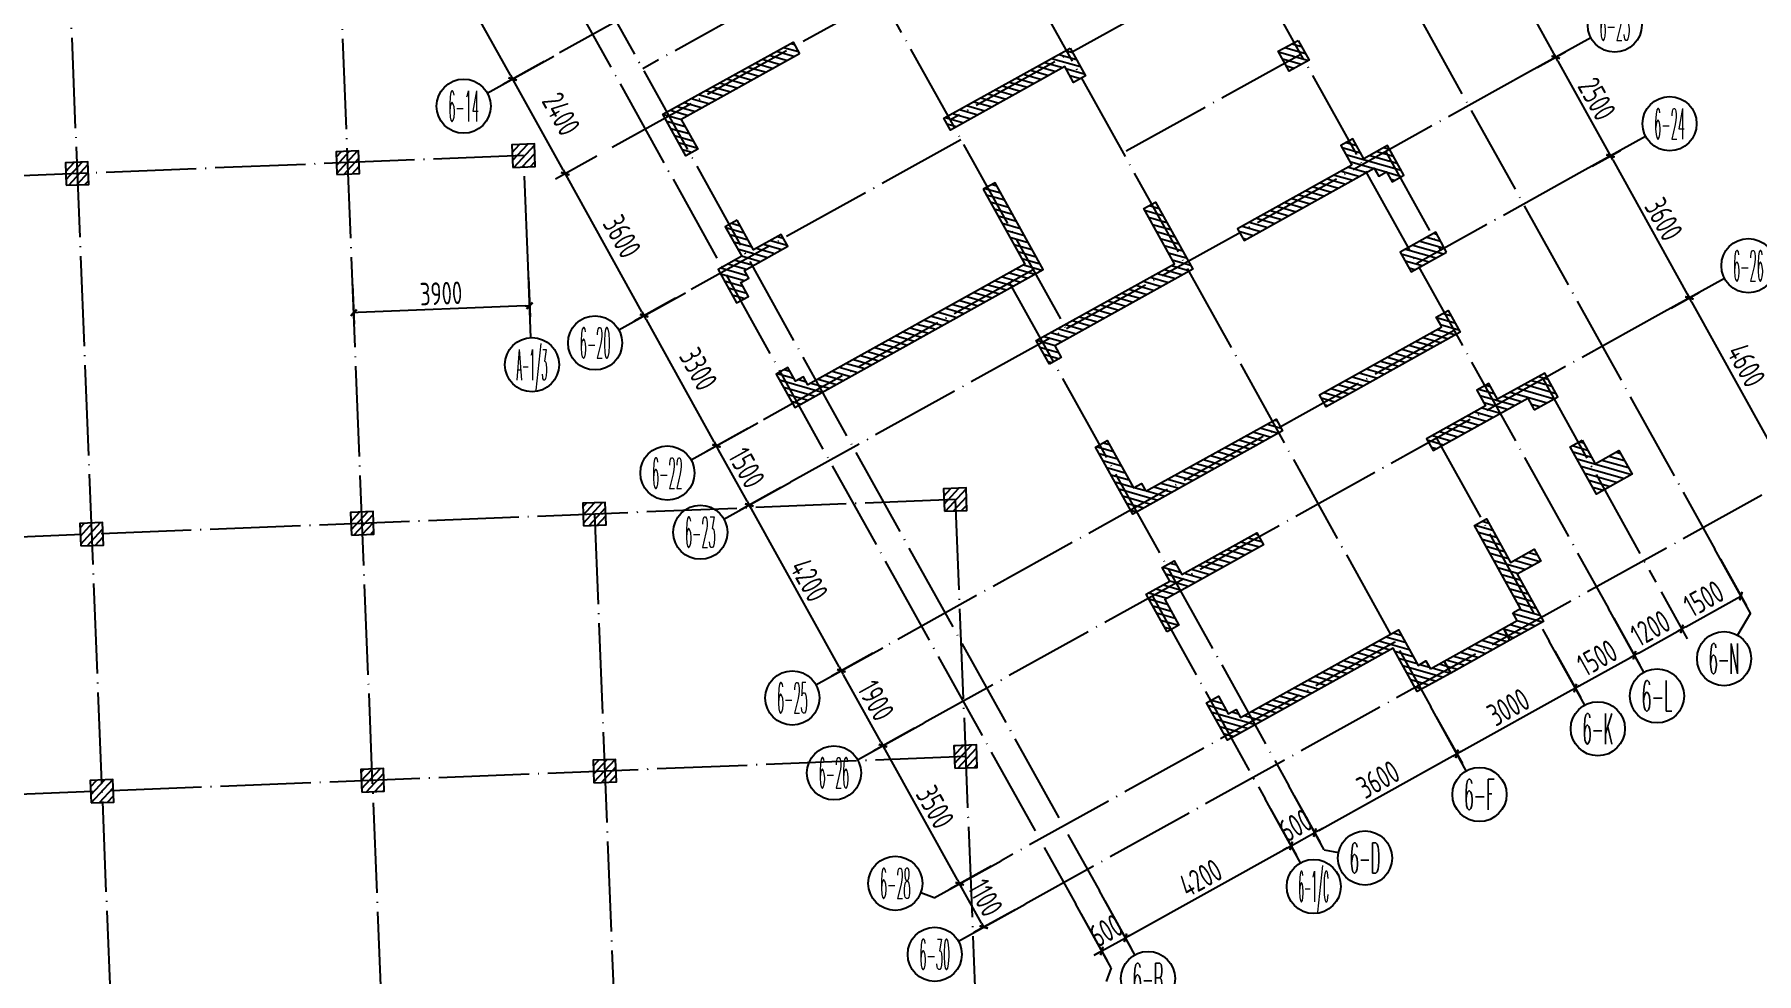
# Model space of a CAD drawing. Header units: millimetres. Extents: x 156735 to 386235, y 467499 to 703525.
# Drawn here: x 187977 to 226132, y 531585 to 552397 of the extents above; entities that cross this region are included whole.
import ezdxf
from ezdxf.enums import TextEntityAlignment as Align

# ---------------------------------------------------------------- set-up
doc = ezdxf.new("R2010")
doc.units = ezdxf.units.MM
doc.header["$LTSCALE"] = 100
doc.header["$PDMODE"] = 35
doc.header["$PDSIZE"] = 200
doc.linetypes.add('DOTE', pattern=[2.42, 2, -0.2, 0.02, -0.2])
for name, color, linetype in [('B-TEXT', 7, 'Continuous'), ('COLU', 7, 'Continuous'), ('colu-主楼', 7, 'Continuous'), ('h斜线-主楼', 7, 'Continuous'), ('h斜线-柱', 7, 'Continuous'), ('Q-AXIS', 3, 'Continuous'), ('Q-dote', 253, 'DOTE'), ('wall-主楼', 2, 'Continuous')]:
    doc.layers.add(name, color=color, linetype=linetype)
doc.styles.add('_TCH_AXIS', font='COMPLEX', dxfattribs={"bigfont": 'GBCBIG'})
doc.styles.add('COMPLEX', font='tssdeng.shx', dxfattribs={"width": 0.7, "bigfont": 'tssdchn.shx'})
doc.styles.add('TSSD_Dimension', font='Tssdeng.shx', dxfattribs={"width": 0.7, "bigfont": 'hztxt.shx'})
doc.dimstyles.new('TSSD_100_100$0', dxfattribs={"dimtxt": 300, "dimasz": 100, "dimexe": 250, "dimexo": 250, "dimgap": 100, "dimtad": 1, "dimdec": 0, "dimzin": 0, "dimdsep": 46, "dimtxsty": 'TSSD_Dimension', "dimblk": '_tsdbk', "dimblk1": '_tsdbk', "dimblk2": '_tsdbk', "dimsah": 1, "dimcen": 0, "dimclrt": 7, "dimadec": 0, "dimazin": 0, "dimtfac": 1, "dimtdec": 0, "dimtix": 1, "dimtmove": 2, "dimatfit": 3, "dimldrblk": '_tsdbk', "dimfxl": 1, "dimtolj": 1, "dimtzin": 0, "dimarcsym": 0})
pattern_1 = [(344.045374, (-467527.32, -323147.44), (34.909255, 122.107919), [])]
pattern_2 = [(47.298773, (-467527.32, -323147.44), (-93.332309, 86.128277), [])]

# ---------------------------------------------------------------- blocks, each defined once
blk = doc.blocks.new('_AXISO')
blk.add_circle((0, 0), 0.5)
at = {"layer": 'B-TEXT', "style": 'COMPLEX', "width": 1.450893}
blk.add_attdef('A', text='', height=0.56, dxfattribs=at).set_placement((0.249375, -0.28), (0.749375, -0.28), align=Align.FIT)
blk = doc.blocks.new('_tsdbk')
blk.add_line((-1, 0), (0, 0))
at = {"const_width": 0.5}
blk.add_lwpolyline([(-0.7, -0.7), (0.7, 0.7)], dxfattribs=at)
blk = doc.blocks.new('*D122')
at = {"layer": 'Defpoints', "color": 0}
for p in [(225211, 540989), (223899, 540261), (225787, 539951)]:
    blk.add_point(p, dxfattribs=at)
at = {"layer": 'Q-AXIS', "color": 0, "lineweight": -2}
for p, q in [((225332, 540770), (225908, 539732)), ((224021, 540042), (224597, 539004)), ((224563, 539271), (225700, 539902))]:
    blk.add_line(p, q, dxfattribs=at)
at = {"layer": 'Q-AXIS', "color": 0, "lineweight": -2, "xscale": 100, "yscale": 100, "zscale": 100}
for p, rotation in [((225787, 539951), 29.04537403287338), ((224476, 539223), 209.0453740328734)]:
    blk.add_blockref('_tsdbk', p, dxfattribs=dict(at, rotation=rotation))
at = {"layer": 'Q-AXIS', "color": 7, "insert": (224961, 539893), "char_height": 500, "attachment_point": 5, "rotation": 29.0454, "style": 'TSSD_Dimension'}
blk.add_mtext('\\A1;1500', dxfattribs=at)
blk = doc.blocks.new('*D123')
at = {"layer": 'Defpoints', "color": 0}
for p in [(218916, 537493), (219492, 536455), (215769, 535745)]:
    blk.add_point(p, dxfattribs=at)
at = {"layer": 'Q-AXIS', "color": 0, "lineweight": -2}
for p, q in [((219037, 537275), (219614, 536237)), ((216433, 534756), (219405, 536407)), ((215890, 535527), (216467, 534489))]:
    blk.add_line(p, q, dxfattribs=at)
at = {"layer": 'Q-AXIS', "color": 0, "lineweight": -2, "xscale": 100, "yscale": 100, "zscale": 100}
for p, rotation in [((219492, 536455), 29.04537403287338), ((216345, 534708), 209.0453740328734)]:
    blk.add_blockref('_tsdbk', p, dxfattribs=dict(at, rotation=rotation))
at = {"layer": 'Q-AXIS', "color": 7, "insert": (217749, 535887), "char_height": 500, "attachment_point": 5, "rotation": 29.0454, "style": 'TSSD_Dimension'}
blk.add_mtext('\\A1;3600', dxfattribs=at)
blk = doc.blocks.new('*D124')
at = {"layer": 'Defpoints', "color": 0}
for p in [(215244, 535454), (215821, 534416), (211572, 533415)]:
    blk.add_point(p, dxfattribs=at)
at = {"layer": 'Q-AXIS', "color": 0, "lineweight": -2}
for p, q in [((215366, 535236), (215942, 534198)), ((212236, 532426), (215733, 534368)), ((211694, 533197), (212270, 532159))]:
    blk.add_line(p, q, dxfattribs=at)
at = {"layer": 'Q-AXIS', "color": 0, "lineweight": -2, "xscale": 100, "yscale": 100, "zscale": 100}
for p, rotation in [((215821, 534416), 29.04537403287338), ((212149, 532377), 209.0453740328734)]:
    blk.add_blockref('_tsdbk', p, dxfattribs=dict(at, rotation=rotation))
at = {"layer": 'Q-AXIS', "color": 7, "insert": (213815, 533703), "char_height": 500, "attachment_point": 5, "rotation": 29.0454, "style": 'TSSD_Dimension'}
blk.add_mtext('\\A1;4200', dxfattribs=at)
blk = doc.blocks.new('*D125')
at = {"layer": 'Defpoints', "color": 0}
for p in [(211048, 533124), (211572, 533415), (212149, 532377)]:
    blk.add_point(p, dxfattribs=at)
at = {"layer": 'Q-AXIS', "color": 0, "lineweight": -2}
for p, q in [((211694, 533197), (212270, 532159)), ((211169, 532905), (211746, 531867)), ((211624, 532086), (212149, 532377)), ((212236, 532426), (212324, 532474)), ((211537, 532037), (211449, 531989))]:
    blk.add_line(p, q, dxfattribs=at)
at = {"layer": 'Q-AXIS', "color": 0, "lineweight": -2, "xscale": 100, "yscale": 100, "zscale": 100}
for p, rotation in [((212149, 532377), 209.0453740328734), ((211624, 532086), 29.04537403287335)]:
    blk.add_blockref('_tsdbk', p, dxfattribs=dict(at, rotation=rotation))
at = {"layer": 'Q-AXIS', "color": 7, "insert": (211717, 532537), "char_height": 500, "attachment_point": 5, "rotation": 29.0454, "style": 'TSSD_Dimension'}
blk.add_mtext('\\A1;600', dxfattribs=at)
blk = doc.blocks.new('*D126')
at = {"layer": 'Defpoints', "color": 0}
for p in [(215769, 535745), (215244, 535454), (216345, 534708)]:
    blk.add_point(p, dxfattribs=at)
at = {"layer": 'Q-AXIS', "color": 0, "lineweight": -2}
for p, q in [((215890, 535527), (216467, 534489)), ((215366, 535236), (215942, 534198)), ((215821, 534416), (216345, 534708)), ((216433, 534756), (216520, 534805)), ((215733, 534368), (215646, 534319))]:
    blk.add_line(p, q, dxfattribs=at)
at = {"layer": 'Q-AXIS', "color": 0, "lineweight": -2, "xscale": 100, "yscale": 100, "zscale": 100}
for p, rotation in [((216345, 534708), 209.0453740328734), ((215821, 534416), 29.04537403287335)]:
    blk.add_blockref('_tsdbk', p, dxfattribs=dict(at, rotation=rotation))
at = {"layer": 'Q-AXIS', "color": 7, "insert": (215913, 534868), "char_height": 500, "attachment_point": 5, "rotation": 29.0454, "style": 'TSSD_Dimension'}
blk.add_mtext('\\A1;600', dxfattribs=at)
blk = doc.blocks.new('*D127')
at = {"layer": 'Defpoints', "color": 0}
for p in [(221539, 538950), (222115, 537912), (218916, 537493)]:
    blk.add_point(p, dxfattribs=at)
at = {"layer": 'Q-AXIS', "color": 0, "lineweight": -2}
for p, q in [((221660, 538731), (222237, 537693)), ((219580, 536504), (222028, 537863)), ((219037, 537275), (219614, 536237))]:
    blk.add_line(p, q, dxfattribs=at)
at = {"layer": 'Q-AXIS', "color": 0, "lineweight": -2, "xscale": 100, "yscale": 100, "zscale": 100}
for p, rotation in [((222115, 537912), 29.04537403287338), ((219492, 536455), 209.0453740328734)]:
    blk.add_blockref('_tsdbk', p, dxfattribs=dict(at, rotation=rotation))
at = {"layer": 'Q-AXIS', "color": 7, "insert": (220634, 537490), "char_height": 500, "attachment_point": 5, "rotation": 29.0454, "style": 'TSSD_Dimension'}
blk.add_mtext('\\A1;3000', dxfattribs=at)
blk = doc.blocks.new('*D128')
at = {"layer": 'Defpoints', "color": 0}
for p in [(222850, 539678), (221539, 538950), (223427, 538640)]:
    blk.add_point(p, dxfattribs=at)
at = {"layer": 'Q-AXIS', "color": 0, "lineweight": -2}
for p, q in [((222971, 539459), (223548, 538422)), ((221660, 538731), (222237, 537693)), ((222203, 537960), (223339, 538592))]:
    blk.add_line(p, q, dxfattribs=at)
at = {"layer": 'Q-AXIS', "color": 0, "lineweight": -2, "xscale": 100, "yscale": 100, "zscale": 100}
for p, rotation in [((223427, 538640), 29.04537403287338), ((222115, 537912), 209.0453740328734)]:
    blk.add_blockref('_tsdbk', p, dxfattribs=dict(at, rotation=rotation))
at = {"layer": 'Q-AXIS', "color": 7, "insert": (222601, 538582), "char_height": 500, "attachment_point": 5, "rotation": 29.0454, "style": 'TSSD_Dimension'}
blk.add_mtext('\\A1;1500', dxfattribs=at)
blk = doc.blocks.new('*D130')
at = {"layer": 'Defpoints', "color": 0}
for p in [(209392, 534084), (208476, 533576), (209926, 533123)]:
    blk.add_point(p, dxfattribs=at)
at = {"layer": 'Q-AXIS', "color": 0, "lineweight": -2}
for p, q in [((209174, 533963), (208258, 533454)), ((208962, 532702), (208525, 533488)), ((209708, 533001), (208792, 532493))]:
    blk.add_line(p, q, dxfattribs=at)
at = {"layer": 'Q-AXIS', "color": 0, "lineweight": -2, "xscale": 100, "yscale": 100, "zscale": 100}
for p, rotation in [((208476, 533576), 119.0453740306059), ((209010, 532614), 299.045374030606)]:
    blk.add_blockref('_tsdbk', p, dxfattribs=dict(at, rotation=rotation))
at = {"layer": 'Q-AXIS', "color": 7, "insert": (209049, 533265), "char_height": 500, "attachment_point": 5, "rotation": 299.0454, "style": 'TSSD_Dimension'}
blk.add_mtext('\\A1;1100', dxfattribs=at)
blk = doc.blocks.new('*D147')
at = {"layer": 'Defpoints', "color": 0}
for p in [(202401, 546673), (201485, 546165), (204003, 543788)]:
    blk.add_point(p, dxfattribs=at)
at = {"layer": 'Q-AXIS', "color": 0, "lineweight": -2}
for p, q in [((202182, 546552), (201266, 546043)), ((203039, 543367), (201534, 546077)), ((203784, 543667), (202869, 543158))]:
    blk.add_line(p, q, dxfattribs=at)
at = {"layer": 'Q-AXIS', "color": 0, "lineweight": -2, "xscale": 100, "yscale": 100, "zscale": 100}
for p, rotation in [((201485, 546165), 119.0453740306059), ((203087, 543280), 299.045374030606)]:
    blk.add_blockref('_tsdbk', p, dxfattribs=dict(at, rotation=rotation))
at = {"layer": 'Q-AXIS', "color": 7, "insert": (202689, 544982), "char_height": 500, "attachment_point": 5, "rotation": 299.0454, "style": 'TSSD_Dimension'}
blk.add_mtext('\\A1;3300', dxfattribs=at)
blk = doc.blocks.new('*D154')
at = {"layer": 'Defpoints', "color": 0}
for p in [(207693, 537144), (206777, 536636), (209392, 534084)]:
    blk.add_point(p, dxfattribs=at)
at = {"layer": 'Q-AXIS', "color": 0, "lineweight": -2}
for p, q in [((207474, 537023), (206558, 536514)), ((208428, 533663), (206826, 536548)), ((209174, 533963), (208258, 533454))]:
    blk.add_line(p, q, dxfattribs=at)
at = {"layer": 'Q-AXIS', "color": 0, "lineweight": -2, "xscale": 100, "yscale": 100, "zscale": 100}
for p, rotation in [((206777, 536636), 119.0453740306059), ((208476, 533576), 299.045374030606)]:
    blk.add_blockref('_tsdbk', p, dxfattribs=dict(at, rotation=rotation))
at = {"layer": 'Q-AXIS', "color": 7, "insert": (207933, 535276), "char_height": 500, "attachment_point": 5, "rotation": 299.0454, "style": 'TSSD_Dimension'}
blk.add_mtext('\\A1;3500', dxfattribs=at)
blk = doc.blocks.new('*D155')
at = {"layer": 'Defpoints', "color": 0}
for p in [(206770, 538805), (205855, 538297), (207693, 537144)]:
    blk.add_point(p, dxfattribs=at)
at = {"layer": 'Q-AXIS', "color": 0, "lineweight": -2}
for p, q in [((206552, 538684), (205636, 538175)), ((206728, 536723), (205903, 538209)), ((207474, 537023), (206558, 536514))]:
    blk.add_line(p, q, dxfattribs=at)
at = {"layer": 'Q-AXIS', "color": 0, "lineweight": -2, "xscale": 100, "yscale": 100, "zscale": 100}
for p, rotation in [((205855, 538297), 119.0453740306059), ((206777, 536636), 299.045374030606)]:
    blk.add_blockref('_tsdbk', p, dxfattribs=dict(at, rotation=rotation))
at = {"layer": 'Q-AXIS', "color": 7, "insert": (206622, 537636), "char_height": 500, "attachment_point": 5, "rotation": 299.0454, "style": 'TSSD_Dimension'}
blk.add_mtext('\\A1;1900', dxfattribs=at)
blk = doc.blocks.new('*D14')
at = {"layer": 'Defpoints', "color": 0}
for p in [(204731, 542477), (203815, 541969), (206770, 538805)]:
    blk.add_point(p, dxfattribs=at)
at = {"layer": 'Q-AXIS', "color": 0, "lineweight": -2}
for p, q in [((204513, 542356), (203597, 541847)), ((205806, 538384), (203864, 541881)), ((206552, 538684), (205636, 538175))]:
    blk.add_line(p, q, dxfattribs=at)
at = {"layer": 'Q-AXIS', "color": 0, "lineweight": -2, "xscale": 100, "yscale": 100, "zscale": 100}
for p, rotation in [((203815, 541969), 119.0453740306059), ((205855, 538297), 299.045374030606)]:
    blk.add_blockref('_tsdbk', p, dxfattribs=dict(at, rotation=rotation))
at = {"layer": 'Q-AXIS', "color": 7, "insert": (205141, 540303), "char_height": 500, "attachment_point": 5, "rotation": 299.0454, "style": 'TSSD_Dimension'}
blk.add_mtext('\\A1;4200', dxfattribs=at)
blk = doc.blocks.new('*D15')
at = {"layer": 'Defpoints', "color": 0}
for p in [(204003, 543788), (203087, 543280), (204731, 542477)]:
    blk.add_point(p, dxfattribs=at)
at = {"layer": 'Q-AXIS', "color": 0, "lineweight": -2}
for p, q in [((203784, 543667), (202869, 543158)), ((203767, 542056), (203136, 543192)), ((204513, 542356), (203597, 541847))]:
    blk.add_line(p, q, dxfattribs=at)
at = {"layer": 'Q-AXIS', "color": 0, "lineweight": -2, "xscale": 100, "yscale": 100, "zscale": 100}
for p, rotation in [((203087, 543280), 119.0453740306059), ((203815, 541969), 299.045374030606)]:
    blk.add_blockref('_tsdbk', p, dxfattribs=dict(at, rotation=rotation))
at = {"layer": 'Q-AXIS', "color": 7, "insert": (203757, 542794), "char_height": 500, "attachment_point": 5, "rotation": 299.0454, "style": 'TSSD_Dimension'}
blk.add_mtext('\\A1;1500', dxfattribs=at)
blk = doc.blocks.new('*D25')
at = {"layer": 'Defpoints', "color": 0}
for p in [(200653, 549821), (199737, 549312), (202401, 546673)]:
    blk.add_point(p, dxfattribs=at)
at = {"layer": 'Q-AXIS', "color": 0, "lineweight": -2}
for p, q in [((200435, 549699), (199519, 549191)), ((201436, 546252), (199786, 549225)), ((202182, 546552), (201266, 546043))]:
    blk.add_line(p, q, dxfattribs=at)
at = {"layer": 'Q-AXIS', "color": 0, "lineweight": -2, "xscale": 100, "yscale": 100, "zscale": 100}
for p, rotation in [((199737, 549312), 119.0453740306059), ((201485, 546165), 299.045374030606)]:
    blk.add_blockref('_tsdbk', p, dxfattribs=dict(at, rotation=rotation))
at = {"layer": 'Q-AXIS', "color": 7, "insert": (200996, 547920), "char_height": 500, "attachment_point": 5, "rotation": 299.0454, "style": 'TSSD_Dimension'}
blk.add_mtext('\\A1;3600', dxfattribs=at)
blk = doc.blocks.new('*D26')
at = {"layer": 'Defpoints', "color": 0}
for p in [(197740, 555066), (196824, 554558), (199488, 551919)]:
    blk.add_point(p, dxfattribs=at)
at = {"layer": 'Q-AXIS', "color": 0, "lineweight": -2}
for p, q in [((197521, 554945), (196606, 554436)), ((198523, 551498), (196873, 554470)), ((199269, 551797), (198353, 551289))]:
    blk.add_line(p, q, dxfattribs=at)
at = {"layer": 'Q-AXIS', "color": 0, "lineweight": -2, "xscale": 100, "yscale": 100, "zscale": 100}
for p, rotation in [((196824, 554558), 119.0453740306059), ((198572, 551410), 299.045374030606)]:
    blk.add_blockref('_tsdbk', p, dxfattribs=dict(at, rotation=rotation))
at = {"layer": 'Q-AXIS', "color": 7, "insert": (198047, 553236), "char_height": 500, "attachment_point": 5, "rotation": 299.0454, "style": 'TSSD_Dimension'}
blk.add_mtext('\\A1;3600', dxfattribs=at)
blk = doc.blocks.new('*D27')
at = {"layer": 'Defpoints', "color": 0}
for p in [(198913, 547260), (195016, 547104), (195051, 546230)]:
    blk.add_point(p, dxfattribs=at)
at = {"layer": 'Q-AXIS', "color": 0, "lineweight": -2}
for p, q in [((195026, 546854), (195061, 545980)), ((198923, 547011), (198958, 546136)), ((198848, 546382), (195151, 546234))]:
    blk.add_line(p, q, dxfattribs=at)
at = {"layer": 'Q-AXIS', "color": 0, "lineweight": -2, "xscale": 100, "yscale": 100, "zscale": 100}
for p, rotation in [((198948, 546386), 2.298772993657989), ((195051, 546230), 182.298772993658)]:
    blk.add_blockref('_tsdbk', p, dxfattribs=dict(at, rotation=rotation))
at = {"layer": 'Q-AXIS', "color": 7, "insert": (196986, 546658), "char_height": 500, "attachment_point": 5, "rotation": 2.2988, "style": 'TSSD_Dimension'}
blk.add_mtext('\\A1;3900', dxfattribs=at)
blk = doc.blocks.new('*D28')
at = {"layer": 'Defpoints', "color": 0}
for p in [(199488, 551919), (198572, 551410), (200653, 549821)]:
    blk.add_point(p, dxfattribs=at)
at = {"layer": 'Q-AXIS', "color": 0, "lineweight": -2}
for p, q in [((199269, 551797), (198353, 551289)), ((199689, 549400), (198621, 551323)), ((200435, 549699), (199519, 549191))]:
    blk.add_line(p, q, dxfattribs=at)
at = {"layer": 'Q-AXIS', "color": 0, "lineweight": -2, "xscale": 100, "yscale": 100, "zscale": 100}
for p, rotation in [((198572, 551410), 119.0453740306059), ((199737, 549312), 299.045374030606)]:
    blk.add_blockref('_tsdbk', p, dxfattribs=dict(at, rotation=rotation))
at = {"layer": 'Q-AXIS', "color": 7, "insert": (199647, 550635), "char_height": 500, "attachment_point": 5, "rotation": 299.0454, "style": 'TSSD_Dimension'}
blk.add_mtext('\\A1;2400', dxfattribs=at)
blk = doc.blocks.new('*D58')
at = {"layer": 'Defpoints', "color": 0}
for p in [(224018, 546210), (226877, 542536), (226251, 542189)]:
    blk.add_point(p, dxfattribs=at)
at = {"layer": 'Q-AXIS', "color": 0, "lineweight": -2}
for p, q in [((224237, 546332), (224862, 546679)), ((224692, 546471), (226829, 542624)), ((226470, 542310), (227096, 542658))]:
    blk.add_line(p, q, dxfattribs=at)
at = {"layer": 'Q-AXIS', "color": 0, "lineweight": -2, "xscale": 100, "yscale": 100, "zscale": 100}
for p, rotation in [((224644, 546558), 119.045374030606), ((226877, 542536), 299.045374030606)]:
    blk.add_blockref('_tsdbk', p, dxfattribs=dict(at, rotation=rotation))
at = {"layer": 'Q-AXIS', "color": 7, "insert": (225904, 545066), "char_height": 500, "attachment_point": 5, "rotation": 299.0454, "style": 'TSSD_Dimension'}
blk.add_mtext('\\A1;4600', dxfattribs=at)
blk = doc.blocks.new('*D83')
at = {"layer": 'Defpoints', "color": 0}
for p in [(218241, 556614), (221682, 551891), (221057, 551543)]:
    blk.add_point(p, dxfattribs=at)
at = {"layer": 'Q-AXIS', "color": 0, "lineweight": -2}
for p, q in [((218459, 556735), (219085, 557083)), ((218915, 556874), (221634, 551978)), ((221275, 551665), (221901, 552012))]:
    blk.add_line(p, q, dxfattribs=at)
at = {"layer": 'Q-AXIS', "color": 0, "lineweight": -2, "xscale": 100, "yscale": 100, "zscale": 100}
for p, rotation in [((218866, 556961), 119.045374030606), ((221682, 551891), 299.045374030606)]:
    blk.add_blockref('_tsdbk', p, dxfattribs=dict(at, rotation=rotation))
at = {"layer": 'Q-AXIS', "color": 7, "insert": (220923, 554172), "char_height": 500, "attachment_point": 5, "rotation": 299.0454, "style": 'TSSD_Dimension'}
blk.add_mtext('\\A1;5800', dxfattribs=at)
blk = doc.blocks.new('*D84')
at = {"layer": 'Defpoints', "color": 0}
for p in [(221057, 551543), (222896, 549705), (222270, 549358)]:
    blk.add_point(p, dxfattribs=at)
at = {"layer": 'Q-AXIS', "color": 0, "lineweight": -2}
for p, q in [((221275, 551665), (221901, 552012)), ((221731, 551803), (222848, 549793)), ((222489, 549479), (223115, 549827))]:
    blk.add_line(p, q, dxfattribs=at)
at = {"layer": 'Q-AXIS', "color": 0, "lineweight": -2, "xscale": 100, "yscale": 100, "zscale": 100}
for p, rotation in [((221682, 551891), 119.045374030606), ((222896, 549705), 299.045374030606)]:
    blk.add_blockref('_tsdbk', p, dxfattribs=dict(at, rotation=rotation))
at = {"layer": 'Q-AXIS', "color": 7, "insert": (222595, 550968), "char_height": 500, "attachment_point": 5, "rotation": 299.0454, "style": 'TSSD_Dimension'}
blk.add_mtext('\\A1;2500', dxfattribs=at)
blk = doc.blocks.new('*D85')
at = {"layer": 'Defpoints', "color": 0}
for p in [(222270, 549358), (224644, 546558), (224018, 546210)]:
    blk.add_point(p, dxfattribs=at)
at = {"layer": 'Q-AXIS', "color": 0, "lineweight": -2}
for p, q in [((222489, 549479), (223115, 549827)), ((222945, 549618), (224595, 546645)), ((224237, 546332), (224862, 546679))]:
    blk.add_line(p, q, dxfattribs=at)
at = {"layer": 'Q-AXIS', "color": 0, "lineweight": -2, "xscale": 100, "yscale": 100, "zscale": 100}
for p, rotation in [((222896, 549705), 119.045374030606), ((224644, 546558), 299.045374030606)]:
    blk.add_blockref('_tsdbk', p, dxfattribs=dict(at, rotation=rotation))
at = {"layer": 'Q-AXIS', "color": 7, "insert": (224076, 548302), "char_height": 500, "attachment_point": 5, "rotation": 299.0454, "style": 'TSSD_Dimension'}
blk.add_mtext('\\A1;3600', dxfattribs=at)
blk = doc.blocks.new('*D680')
at = {"layer": 'Defpoints', "color": 0}
for p in [(223899, 540261), (222850, 539678), (224476, 539223)]:
    blk.add_point(p, dxfattribs=at)
at = {"layer": 'Q-AXIS', "color": 0, "lineweight": -2}
for p, q in [((224021, 540042), (224597, 539004)), ((222971, 539459), (223548, 538422)), ((223514, 538689), (224388, 539174))]:
    blk.add_line(p, q, dxfattribs=at)
at = {"layer": 'Q-AXIS', "color": 0, "lineweight": -2, "xscale": 100, "yscale": 100, "zscale": 100}
for p, rotation in [((224476, 539223), 29.04537403287403), ((223427, 538640), 209.045374032874)]:
    blk.add_blockref('_tsdbk', p, dxfattribs=dict(at, rotation=rotation))
at = {"layer": 'Q-AXIS', "color": 7, "insert": (223781, 539237), "char_height": 500, "attachment_point": 5, "rotation": 29.0454, "style": 'TSSD_Dimension'}
blk.add_mtext('\\A1;1200', dxfattribs=at)

msp = doc.modelspace()

# ---------------------------------------------------------------- hatches: boundary and pattern name
at = {"layer": 'h斜线-主楼'}
h = msp.add_hatch(dxfattribs=at)
h.set_pattern_fill('ANSI31', color=256, scale=40, angle=-60.95463, style=0)
h.set_pattern_definition(pattern_1)
h.paths.add_polyline_path([(204930, 551967.1), (202307.3, 550510.6), (202671.4, 549854.9), (202409.2, 549709.3), (201899.4, 550627.2), (204784.4, 552229.4)])
h = msp.add_hatch(dxfattribs=at)
h.set_pattern_fill('ANSI31', color=256, scale=40, angle=-60.95463, style=0)
h.set_pattern_definition(pattern_1)
h.paths.add_polyline_path([(215973.6, 552266.4), (216216.3, 551829.3), (215779.2, 551586.6), (215536.5, 552023.7)])
h = msp.add_hatch(dxfattribs=at)
h.set_pattern_fill('ANSI31', color=256, scale=40, angle=-60.95463, style=0)
h.set_pattern_definition(pattern_1)
h.paths.add_polyline_path([(210922.9, 552092.4), (211262.7, 551480.5), (211000.5, 551334.8), (210806.3, 551684.5), (208271, 550276.5), (208125.3, 550538.8)])
h = msp.add_hatch(dxfattribs=at)
h.set_pattern_fill('ANSI31', color=256, scale=40, angle=-60.95463, style=0)
h.set_pattern_definition(pattern_1)
h.paths.add_polyline_path([(217167.8, 549498.1), (214632.5, 548090.1), (214778.2, 547827.9), (217663.2, 549430), (217760.3, 549255.2), (217935.1, 549352.3), (218056.5, 549133.7), (218318.8, 549279.4), (217954.6, 549935), (217430.1, 549643.7), (217187.3, 550080.9), (216925.1, 549935.2)])
h = msp.add_hatch(dxfattribs=at)
h.set_pattern_fill('ANSI31', color=256, scale=40, angle=-60.95463, style=0)
h.set_pattern_definition(pattern_1)
h.paths.add_polyline_path([(208999.2, 548965.2), (209921.7, 547304.1), (205113.4, 544633.9), (205016.3, 544808.7), (204841.4, 544711.6), (204671.5, 545017.6), (204409.2, 544872), (204821.9, 544128.9), (210329.6, 547187.5), (209261.5, 549110.8)])
h = msp.add_hatch(dxfattribs=at)
h.set_pattern_fill('ANSI31', color=256, scale=40, angle=-60.95463, style=0)
h.set_pattern_definition(pattern_1)
h.paths.add_polyline_path([(210465.2, 545089.5), (210173.9, 545614.1), (213233.8, 547313.3), (212554.1, 548537.3), (212816.3, 548682.9), (213641.7, 547196.7), (210581.9, 545497.4), (210727.5, 545235.2)])
h = msp.add_hatch(dxfattribs=at)
h.set_pattern_fill('ANSI31', color=256, scale=40, angle=-60.95463, style=0)
h.set_pattern_definition(pattern_1)
h.paths.add_polyline_path([(203545.3, 548281.3), (203283.1, 548135.7), (203647.2, 547480), (203122.7, 547188.7), (203535.3, 546445.6), (203797.6, 546591.2), (203627.7, 546897.2), (203802.5, 546994.3), (203705.4, 547169.2), (204667.1, 547703.2), (204521.4, 547965.5), (203909.5, 547625.6)])
h = msp.add_hatch(dxfattribs=at)
h.set_pattern_fill('ANSI31', color=256, scale=40, angle=-60.95463, style=0)
h.set_pattern_definition(pattern_1)
h.paths.add_polyline_path([(219265.5, 547574.6), (219022.7, 548011.7), (218235.9, 547574.8), (218478.7, 547137.6)])
h = msp.add_hatch(dxfattribs=at)
h.set_pattern_fill('ANSI31', color=256, scale=40, angle=-60.95463, style=0)
h.set_pattern_definition(pattern_1)
h.paths.add_polyline_path([(219158.4, 545913.7), (219037, 546132.3), (219299.3, 546277.9), (219566.3, 545797.1), (216593.9, 544146.4), (216448.3, 544408.7)])
h = msp.add_hatch(dxfattribs=at)
h.set_pattern_fill('ANSI31', color=256, scale=40, angle=-60.95463, style=0)
h.set_pattern_definition(pattern_1)
h.paths.add_polyline_path([(221207.5, 544077.7), (221732, 544369), (221440.7, 544893.5), (220391.7, 544310.9), (220197.5, 544660.6), (219935.2, 544514.9), (220129.4, 544165.2), (218818, 543437), (218963.7, 543174.7), (221061.9, 544339.9)])
h = msp.add_hatch(dxfattribs=at)
h.set_pattern_fill('ANSI31', color=256, scale=40, angle=-60.95463, style=0)
h.set_pattern_definition(pattern_1)
h.paths.add_polyline_path([(212601.6, 542272.5), (215486.6, 543874.6), (215632.2, 543612.3), (212310.2, 541767.4), (211484.8, 543253.6), (211747.1, 543399.3), (212329.7, 542350.2), (212504.5, 542447.3)])
h = msp.add_hatch(dxfattribs=at)
h.set_pattern_fill('ANSI31', color=256, scale=40, angle=-60.95463, style=0)
h.set_pattern_definition(pattern_1)
h.paths.add_polyline_path([(222266.1, 543407.3), (222557.4, 542882.8), (223081.9, 543174.1), (223373.2, 542649.5), (222586.4, 542212.6), (222003.8, 543261.6)])
h = msp.add_hatch(dxfattribs=at)
h.set_pattern_fill('ANSI31', color=256, scale=40, angle=-60.95463, style=0)
h.set_pattern_definition(pattern_1)
h.paths.add_polyline_path([(220730.8, 539580.7), (220905.7, 539677.8), (219886.1, 541513.7), (220148.4, 541659.3), (220682.5, 540697.7), (221207, 540989), (221352.7, 540726.7), (220828.1, 540435.4), (221410.7, 539386.3), (220667.6, 538973.6), (220522, 539235.9), (220827.9, 539405.8)])
h = msp.add_hatch(dxfattribs=at)
h.set_pattern_fill('ANSI31', color=256, scale=40, angle=-60.95463, style=0)
h.set_pattern_definition(pattern_1)
h.paths.add_polyline_path([(213072.2, 539159.4), (212611, 539989.9), (213135.5, 540281.2), (212965.6, 540587.2), (213227.8, 540732.9), (213397.8, 540426.9), (215058.8, 541349.3), (215204.5, 541087.1), (213543.4, 540164.6), (213018.9, 539873.3), (213334.5, 539305.1)])
h = msp.add_hatch(dxfattribs=at)
h.set_pattern_fill('ANSI31', color=256, scale=40, angle=-60.95463, style=0)
h.set_pattern_definition(pattern_1)
h.paths.add_polyline_path([(218904.6, 538337.7), (219210.6, 538507.7), (219356.3, 538245.4), (218613.2, 537832.7), (218079.1, 538794.4), (214407.3, 536755.3), (213946.1, 537585.8), (214208.4, 537731.4), (214426.8, 537338), (214601.7, 537435.1), (214698.8, 537260.3), (218195.7, 539202.3), (218632.7, 538415.5), (218807.5, 538512.6)])
h = msp.add_hatch(dxfattribs=at)
h.set_pattern_fill('ANSI31', color=256, scale=40, angle=-60.95463, style=0)
h.set_pattern_definition(pattern_1)
h.paths.add_polyline_path([(220522, 539235.9), (220667.6, 538973.6), (219356.3, 538245.4), (219210.6, 538507.7)])
at = {"layer": 'h斜线-柱'}
h = msp.add_hatch(dxfattribs=at)
h.set_pattern_fill('ANSI31', color=256, scale=40, angle=2.29877, style=0)
h.set_pattern_definition(pattern_2)
h.paths.add_polyline_path([(198574.9, 549451.9), (199074.5, 549472), (199054.4, 549971.6), (198554.8, 549951.5)])
h = msp.add_hatch(dxfattribs=at)
h.set_pattern_fill('ANSI31', color=256, scale=40, angle=2.29877, style=0)
h.set_pattern_definition(pattern_2)
h.paths.add_polyline_path([(188682.9, 549054.8), (189182.5, 549074.9), (189162.4, 549574.5), (188662.8, 549554.4)])
h = msp.add_hatch(dxfattribs=at)
h.set_pattern_fill('ANSI31', color=256, scale=40, angle=2.29877, style=0)
h.set_pattern_definition(pattern_2)
h.paths.add_polyline_path([(194678, 549295.5), (195177.6, 549315.5), (195157.6, 549815.1), (194658, 549795.1)])
h = msp.add_hatch(dxfattribs=at)
h.set_pattern_fill('ANSI31', color=256, scale=40, angle=2.29877, style=0)
h.set_pattern_definition(pattern_2)
h.paths.add_polyline_path([(208138.3, 541829.4), (208637.9, 541849.4), (208617.9, 542349), (208118.3, 542329)])
h = msp.add_hatch(dxfattribs=at)
h.set_pattern_fill('ANSI31', color=256, scale=40, angle=2.29877, style=0)
h.set_pattern_definition(pattern_2)
h.paths.add_polyline_path([(194998.9, 541301.9), (195498.5, 541322), (195478.5, 541821.6), (194978.9, 541801.5)])
h = msp.add_hatch(dxfattribs=at)
h.set_pattern_fill('ANSI31', color=256, scale=40, angle=2.29877, style=0)
h.set_pattern_definition(pattern_2)
h.paths.add_polyline_path([(200144.8, 541508.5), (200644.4, 541528.5), (200624.3, 542028.1), (200124.7, 542008.1)])
h = msp.add_hatch(dxfattribs=at)
h.set_pattern_fill('ANSI31', color=256, scale=40, angle=2.29877, style=0)
h.set_pattern_definition([(47.298773, (-467523.31, -323147.28), (-93.332309, 86.128277), [])])
h.paths.add_polyline_path([(189003.7, 541061.3), (189503.3, 541081.4), (189483.3, 541581), (188983.7, 541560.9)])
h = msp.add_hatch(dxfattribs=at)
h.set_pattern_fill('ANSI31', color=256, scale=40, angle=2.29877, style=0)
h.set_pattern_definition(pattern_2)
h.paths.add_polyline_path([(208367, 536134), (208866.6, 536154), (208846.5, 536653.6), (208346.9, 536633.6)])
h = msp.add_hatch(dxfattribs=at)
h.set_pattern_fill('ANSI31', color=256, scale=40, angle=2.29877, style=0)
h.set_pattern_definition(pattern_2)
h.paths.add_polyline_path([(195227.5, 535606.5), (195727.1, 535626.6), (195707.1, 536126.2), (195207.5, 536106.1)])
h = msp.add_hatch(dxfattribs=at)
h.set_pattern_fill('ANSI31', color=256, scale=40, angle=2.29877, style=0)
h.set_pattern_definition(pattern_2)
h.paths.add_polyline_path([(200373.4, 535813.1), (200873, 535833.1), (200852.9, 536332.7), (200353.3, 536312.7)])
h = msp.add_hatch(dxfattribs=at)
h.set_pattern_fill('ANSI31', color=256, scale=40, angle=2.29877, style=0)
h.set_pattern_definition(pattern_2)
h.paths.add_polyline_path([(189232.4, 535365.8), (189732, 535385.9), (189711.9, 535885.5), (189212.3, 535865.4)])

# ---------------------------------------------------------------- linework, layer by layer
at = {"layer": 'COLU'}
for points in [[(198574.9, 549451.9), (199074.5, 549472), (199054.4, 549971.6), (198554.8, 549951.5)], [(188682.9, 549054.8), (189182.5, 549074.9), (189162.4, 549574.5), (188662.8, 549554.4)], [(194678, 549295.5), (195177.6, 549315.5), (195157.6, 549815.1), (194658, 549795.1)], [(208138.3, 541829.4), (208637.9, 541849.4), (208617.9, 542349), (208118.3, 542329)], [(194998.9, 541301.9), (195498.5, 541322), (195478.5, 541821.6), (194978.9, 541801.5)], [(200144.8, 541508.5), (200644.4, 541528.5), (200624.3, 542028.1), (200124.7, 542008.1)], [(189003.7, 541061.3), (189503.3, 541081.4), (189483.3, 541581), (188983.7, 541560.9)], [(208367, 536134), (208866.6, 536154), (208846.5, 536653.6), (208346.9, 536633.6)], [(195227.5, 535606.5), (195727.1, 535626.6), (195707.1, 536126.2), (195207.5, 536106.1)], [(200373.4, 535813.1), (200873, 535833.1), (200852.9, 536332.7), (200353.3, 536312.7)], [(189232.4, 535365.8), (189732, 535385.9), (189711.9, 535885.5), (189212.3, 535865.4)]]:
    msp.add_lwpolyline(points, close=True, dxfattribs=at)
at = {"layer": 'colu-主楼'}
for points in [[(215973.6, 552266.4), (216216.3, 551829.3), (215779.2, 551586.6), (215536.5, 552023.7)], [(219265.5, 547574.6), (219022.7, 548011.7), (218235.9, 547574.8), (218478.7, 547137.6)]]:
    msp.add_lwpolyline(points, close=True, dxfattribs=at)
at = {"layer": 'Q-AXIS'}
for p, q in [((222460.6, 552323), (221056.6, 551543.3)), ((198010.4, 551098.4), (199487.9, 551918.9)), ((223674.4, 550137.4), (222270.4, 549357.7)), ((198976.6, 545677), (198913.1, 547260.5)), ((225422.2, 546990.2), (224018.2, 546210.5)), ((200923.4, 545853), (202400.9, 546673.5)), ((202525.6, 542968), (204003, 543788.5)), ((203253.8, 541656.6), (204731.3, 542477.1)), ((225996.4, 539573.9, 0), (225210.5, 540988.9, 0)), ((223635.9, 538263, 0), (222850.1, 539678, 0)), ((225996.4, 539573.9, 0), (225713.3, 539083.5, 0)), ((205292.9, 537984.8), (206770.4, 538805.3)), ((222324.6, 537534.8, 0), (221538.8, 538949.8, 0)), ((219701.9, 536078.3, 0), (218916, 537493.3, 0)), ((206215.4, 536323.8), (207692.8, 537144.3)), ((216554.6, 534330.5, 0), (215768.8, 535745.5, 0)), ((216030.1, 534039.2, 0), (215244.3, 535454.2, 0)), ((216554.6, 534330.5, 0), (216870, 534266, 0)), ((207914.6, 533264), (209392.1, 534084.5)), ((207914.6, 533264), (207612.8, 533376)), ((208448.7, 532302.3), (209926.2, 533122.8)), ((211833.7, 531708.8, 0), (211047.9, 533123.8, 0)), ((212358.3, 532000.1, 0), (211572.5, 533415.1, 0)), ((211833.7, 531708.8, 0), (211721.8, 531406.9, 0))]:
    msp.add_line(p, q, dxfattribs=at)
at = {"layer": 'Q-dote', "ltscale": 10}
for p, q in [((197411.7, 487429.9), (189943.7, 673465)), ((183948.6, 673224.4), (191416.5, 487189.3)), ((204535.7, 578217.7), (225210.5, 540988.9, 0)), ((198246.1, 574713.3), (218916, 537493.3, 0)), ((190902.5, 570635.1), (211572.5, 533415.1, 0)), ((190378, 570343.8), (211047.9, 533123.8, 0)), ((208069.6, 566293.1, 0), (222850.1, 539678, 0)), ((201512.8, 562651.8, 0), (210834.5, 545866.5, 0)), ((216614.4, 560057.4), (201452.8, 551637.4)), ((205591, 555308.2), (199487.9, 551918.9)), ((214818.1, 554141.2), (208261.3, 550499.9)), ((206756.2, 553210.1), (200653.1, 549820.7)), ((216031.8, 551955.6), (212097.8, 549770.9)), ((221056.6, 551543.3), (204731.3, 542477.1)), ((208504, 550062.8), (202400.9, 546673.5)), ((198814.7, 549711.7), (181481.2, 549015.9)), ((198913.1, 547260.5), (198814.7, 549711.7)), ((217915.8, 549799.1, 0), (219129.5, 547613.5, 0)), ((222270.4, 549357.7), (218605, 547322.2)), ((210106.2, 547177.8), (204003, 543788.5)), ((209581.7, 546886.5, 0), (215768.8, 535745.5, 0)), ((224018.2, 546210.5), (207692.8, 537144.3)), ((219430.3, 545836), (206770.4, 538805.3)), ((221401.9, 544757.5, 0), (223899.2, 540260.6, 0)), ((219041.4, 543446.7, 0), (221538.8, 538949.8, 0)), ((208378.1, 542089.2), (181802.1, 541022.4)), ((208378.1, 542089.2), (210551.1, 487957.4)), ((226251.5, 542189), (209926.2, 533122.8)), ((200384.5, 541768.3), (202557.5, 487636.5)), ((212746.9, 539951.1, 0), (215244.3, 535454.2, 0)), ((218118, 538930.3), (209392.1, 534084.5)), ((208606.7, 536393.8), (182030.7, 535327))]:
    msp.add_line(p, q, dxfattribs=at)
at = {"layer": 'wall-主楼'}
for points in [[(204930, 551967.1), (202307.3, 550510.6), (202671.4, 549854.9), (202409.2, 549709.3), (201899.4, 550627.2), (204784.4, 552229.4)], [(208999.2, 548965.2), (209921.7, 547304.1), (205113.4, 544633.9), (205016.3, 544808.7), (204841.4, 544711.6), (204671.5, 545017.6), (204409.2, 544872), (204821.9, 544128.9), (210329.6, 547187.5), (209261.5, 549110.8)], [(219158.4, 545913.7), (219037, 546132.3), (219299.3, 546277.9), (219566.3, 545797.1), (216593.9, 544146.4), (216448.3, 544408.7)], [(221207.5, 544077.7), (221732, 544369), (221440.7, 544893.5), (220391.7, 544310.9), (220197.5, 544660.6), (219935.2, 544514.9), (220129.4, 544165.2), (218818, 543437), (218963.7, 543174.7), (221061.9, 544339.9)], [(222266.1, 543407.3), (222557.4, 542882.8), (223081.9, 543174.1), (223373.2, 542649.5), (222586.4, 542212.6), (222003.8, 543261.6)], [(218904.6, 538337.7), (219210.6, 538507.7), (219356.3, 538245.4), (218613.2, 537832.7), (218079.1, 538794.4), (214407.3, 536755.3), (213946.1, 537585.8), (214208.4, 537731.4), (214426.8, 537338), (214601.7, 537435.1), (214698.8, 537260.3), (218195.7, 539202.3), (218632.7, 538415.5), (218807.5, 538512.6)]]:
    msp.add_lwpolyline(points, close=True, dxfattribs=at)
at = {"layer": 'wall-主楼', "elevation": 0}
for points in [[(210922.9, 552092.4), (211262.7, 551480.5), (211000.5, 551334.8), (210806.3, 551684.5), (208271, 550276.5), (208125.3, 550538.8)], [(217167.8, 549498.1), (214632.5, 548090.1), (214778.2, 547827.9), (217663.2, 549430), (217760.3, 549255.2), (217935.1, 549352.3), (218056.5, 549133.7), (218318.8, 549279.4), (217954.6, 549935), (217430.1, 549643.7), (217187.3, 550080.9), (216925.1, 549935.2)], [(210465.2, 545089.5), (210173.9, 545614.1), (213233.8, 547313.3), (212554.1, 548537.3), (212816.3, 548682.9), (213641.7, 547196.7), (210581.9, 545497.4), (210727.5, 545235.2)], [(203545.3, 548281.3), (203283.1, 548135.7), (203647.2, 547480), (203122.7, 547188.7), (203535.3, 546445.6), (203797.6, 546591.2), (203627.7, 546897.2), (203802.5, 546994.3), (203705.4, 547169.2), (204667.1, 547703.2), (204521.4, 547965.5), (203909.5, 547625.6)], [(212601.6, 542272.5), (215486.6, 543874.6), (215632.2, 543612.3), (212310.2, 541767.4), (211484.8, 543253.6), (211747.1, 543399.3), (212329.7, 542350.2), (212504.5, 542447.3)], [(220730.8, 539580.7), (220905.7, 539677.8), (219886.1, 541513.7), (220148.4, 541659.3), (220682.5, 540697.7), (221207, 540989), (221352.7, 540726.7), (220828.1, 540435.4), (221410.7, 539386.3), (220667.6, 538973.6), (220522, 539235.9), (220827.9, 539405.8)], [(220522, 539235.9), (220667.6, 538973.6), (219356.3, 538245.4), (219210.6, 538507.7)]]:
    msp.add_lwpolyline(points, close=True, dxfattribs=at)
msp.add_lwpolyline([(213072.2, 539159.4), (212611, 539989.9), (213135.5, 540281.2), (212965.6, 540587.2), (213227.8, 540732.9), (213397.8, 540426.9), (215058.8, 541349.3), (215204.5, 541087.1), (213543.4, 540164.6), (213018.9, 539873.3), (213334.5, 539305.1), (213072.2, 539159.4)], dxfattribs=at)

# ---------------------------------------------------------------- block references
at = {"layer": 'Q-AXIS'}
ref = msp.add_blockref('_AXISO', (222990.8, 552604.2), dxfattribs=dict(at, xscale=1199.999999999998, yscale=1200, zscale=1200, rotation=359.9996457873791))
ref.add_attrib('A', '6-23', dxfattribs={"color": 7, "height": 678.82, "rotation": 359.99965, "style": '_TCH_AXIS', "width": 0.2625}).set_placement((222651.4, 552264.8), (223330.2, 552264.8), align=Align.FIT)
ref = msp.add_blockref('_AXISO', (197485.9, 550807.1), dxfattribs=dict(at, xscale=1199.999999999998, yscale=1200, zscale=1200, rotation=359.9996457873791))
ref.add_attrib('A', '6-14', dxfattribs={"color": 7, "height": 678.82, "rotation": 359.99965, "style": '_TCH_AXIS', "width": 0.272727}).set_placement((197146.5, 550467.7), (197825.3, 550467.7), align=Align.FIT)
ref = msp.add_blockref('_AXISO', (224204.6, 550418.6), dxfattribs=dict(at, xscale=1199.999999999998, yscale=1200, zscale=1200, rotation=359.9996457873791))
ref.add_attrib('A', '6-24', dxfattribs={"color": 7, "height": 678.82, "rotation": 359.99965, "style": '_TCH_AXIS', "width": 0.256098}).set_placement((223865.2, 550079.2), (224544, 550079.2), align=Align.FIT)
ref = msp.add_blockref('_AXISO', (225952.4, 547271.4), dxfattribs=dict(at, xscale=1199.999999999998, yscale=1200, zscale=1200, rotation=359.9996457873791))
ref.add_attrib('A', '6-26', dxfattribs={"color": 7, "height": 678.82, "rotation": 359.99965, "style": '_TCH_AXIS', "width": 0.2625}).set_placement((225613, 546932), (226291.8, 546932), align=Align.FIT)
ref = msp.add_blockref('_AXISO', (200398.9, 545561.7), dxfattribs=dict(at, xscale=1199.999999999998, yscale=1200, zscale=1200, rotation=359.9996457873791))
ref.add_attrib('A', '6-20', dxfattribs={"color": 7, "height": 678.82, "rotation": 359.99965, "style": '_TCH_AXIS', "width": 0.2625}).set_placement((200059.5, 545222.3), (200738.3, 545222.2), align=Align.FIT)
ref = msp.add_blockref('_AXISO', (199000.7, 545077.5), dxfattribs=dict(at, xscale=1199.999999999998, yscale=1200, zscale=1200, rotation=359.9996457873791))
ref.add_attrib('A', 'A-1/3', dxfattribs={"color": 7, "height": 678.82, "rotation": 359.99965, "style": '_TCH_AXIS', "width": 0.214286}).set_placement((198661.3, 544738.1), (199340.1, 544738.1), align=Align.FIT)
ref = msp.add_blockref('_AXISO', (202001, 542676.7), dxfattribs=dict(at, xscale=1199.999999999998, yscale=1200, zscale=1200, rotation=359.9996457873791))
ref.add_attrib('A', '6-22', dxfattribs={"color": 7, "height": 678.82, "rotation": 359.99965, "style": '_TCH_AXIS', "width": 0.2625}).set_placement((201661.6, 542337.3), (202340.4, 542337.3), align=Align.FIT)
ref = msp.add_blockref('_AXISO', (202729.3, 541365.3), dxfattribs=dict(at, xscale=1199.999999999998, yscale=1200, zscale=1200, rotation=359.9996457873791))
ref.add_attrib('A', '6-23', dxfattribs={"color": 7, "height": 678.82, "rotation": 359.99965, "style": '_TCH_AXIS', "width": 0.2625}).set_placement((202389.9, 541025.9), (203068.7, 541025.9), align=Align.FIT)
ref = msp.add_blockref('_AXISO', (225413.4, 538563.9, 0), dxfattribs=dict(at, xscale=1199.999999999998, yscale=1200, zscale=1200, rotation=359.9996457873791))
ref.add_attrib('A', '6-N', dxfattribs={"color": 7, "height": 678.82, "rotation": 359.99965, "style": '_TCH_AXIS', "width": 0.323077}).set_placement((225074, 538224.4, 0), (225752.8, 538224.4, 0), align=Align.FIT)
ref = msp.add_blockref('_AXISO', (204768.4, 537693.5), dxfattribs=dict(at, xscale=1199.999999999998, yscale=1200, zscale=1200, rotation=359.9996457873791))
ref.add_attrib('A', '6-25', dxfattribs={"color": 7, "height": 678.82, "rotation": 359.99965, "style": '_TCH_AXIS', "width": 0.2625}).set_placement((204429, 537354.1), (205107.8, 537354.1), align=Align.FIT)
ref = msp.add_blockref('_AXISO', (223927.2, 537738.5, 0), dxfattribs=dict(at, xscale=1199.999999999998, yscale=1200, zscale=1200, rotation=359.9996457873791))
ref.add_attrib('A', '6-L', dxfattribs={"color": 7, "height": 678.82, "rotation": 359.99965, "style": '_TCH_AXIS', "width": 0.344262}).set_placement((223587.8, 537399.1, 0), (224266.6, 537399.1, 0), align=Align.FIT)
ref = msp.add_blockref('_AXISO', (222615.9, 537010.2, 0), dxfattribs=dict(at, xscale=1199.999999999998, yscale=1200, zscale=1200, rotation=359.9996457873791))
ref.add_attrib('A', '6-K', dxfattribs={"color": 7, "height": 678.82, "rotation": 359.99965, "style": '_TCH_AXIS', "width": 0.323077}).set_placement((222276.5, 536670.8, 0), (222955.3, 536670.8, 0), align=Align.FIT)
ref = msp.add_blockref('_AXISO', (205690.9, 536032.5), dxfattribs=dict(at, xscale=1199.999999999998, yscale=1200, zscale=1200, rotation=359.9996457873791))
ref.add_attrib('A', '6-26', dxfattribs={"color": 7, "height": 678.82, "rotation": 359.99965, "style": '_TCH_AXIS', "width": 0.2625}).set_placement((205351.4, 535693.1), (206030.3, 535693.1), align=Align.FIT)
ref = msp.add_blockref('_AXISO', (219993.2, 535553.7, 0), dxfattribs=dict(at, xscale=1199.999999999998, yscale=1200, zscale=1200, rotation=359.9996457873791))
ref.add_attrib('A', '6-F', dxfattribs={"color": 7, "height": 678.82, "rotation": 359.99965, "style": '_TCH_AXIS', "width": 0.33871}).set_placement((219653.7, 535214.3, 0), (220332.6, 535214.3, 0), align=Align.FIT)
ref = msp.add_blockref('_AXISO', (217457.9, 534145.8, 0), dxfattribs=dict(at, xscale=1199.999999999998, yscale=1200, zscale=1200, rotation=359.9996457873791))
ref.add_attrib('A', '6-D', dxfattribs={"color": 7, "height": 678.82, "rotation": 359.99965, "style": '_TCH_AXIS', "width": 0.333333}).set_placement((217118.5, 533806.4, 0), (217797.3, 533806.4, 0), align=Align.FIT)
ref = msp.add_blockref('_AXISO', (207050.3, 533584.6), dxfattribs=dict(at, xscale=1199.999999999998, yscale=1200, zscale=1200, rotation=359.9996457873791))
ref.add_attrib('A', '6-28', dxfattribs={"color": 7, "height": 678.82, "rotation": 359.99965, "style": '_TCH_AXIS', "width": 0.2625}).set_placement((206710.8, 533245.2), (207389.7, 533245.2), align=Align.FIT)
ref = msp.add_blockref('_AXISO', (216321.4, 533514.6, 0), dxfattribs=dict(at, xscale=1199.999999999998, yscale=1200, zscale=1200, rotation=359.9996457873791))
ref.add_attrib('A', '6-1/C', dxfattribs={"color": 7, "height": 678.82, "rotation": 359.99965, "style": '_TCH_AXIS', "width": 0.214286}).set_placement((215982, 533175.2, 0), (216660.8, 533175.2, 0), align=Align.FIT)
ref = msp.add_blockref('_AXISO', (207924.2, 532011), dxfattribs=dict(at, xscale=1199.999999999998, yscale=1200, zscale=1200, rotation=359.9996457873791))
ref.add_attrib('A', '6-30', dxfattribs={"color": 7, "height": 678.82, "rotation": 359.99965, "style": '_TCH_AXIS', "width": 0.265823}).set_placement((207584.7, 531671.6), (208263.6, 531671.6), align=Align.FIT)
ref = msp.add_blockref('_AXISO', (212649.6, 531475.5, 0), dxfattribs=dict(at, xscale=1199.999999999998, yscale=1200, zscale=1200, rotation=359.9996457873791))
ref.add_attrib('A', '6-B', dxfattribs={"color": 7, "height": 678.82, "rotation": 359.99965, "style": '_TCH_AXIS', "width": 0.333333}).set_placement((212310.2, 531136.1, 0), (212989, 531136.1, 0), align=Align.FIT)

# ---------------------------------------------------------------- dimensions: what is measured, and where the dimension line sits
for base, p1, p2, angle, picture, middle in [((221682.3, 551890.8), (218240.7, 556613.9), (221056.6, 551543.3), 299.04537, '*D83', (220922.8, 554172.4)), ((196824.2, 554557.5), (199487.9, 551918.9), (197740.1, 555066.1), 119.04537, '*D26', (198046.9, 553236.1)), ((198572, 551410.3), (200653.1, 549820.7), (199487.9, 551918.9), 119.04537, '*D28', (199646.8, 550634.5)), ((199737.2, 549312.1), (202400.9, 546673.5), (200653.1, 549820.7), 119.04537, '*D25', (200995.8, 547920.3)), ((201485, 546164.8), (204003, 543788.5), (202400.9, 546673.5), 119.04537, '*D147', (202689.4, 544982.1)), ((226877.2, 542536.5), (224018.2, 546210.5), (226251.5, 542189), 299.04537, '*D58', (225903.8, 545065.6))]:
    dim = msp.add_linear_dim(base=base, p1=p1, p2=p2, angle=angle, dimstyle='TSSD_100_100$0', override={"dimtxt": 500}, dxfattribs=at)
    dim.commit()
    dim.dimension.update_dxf_attribs({"geometry": picture, "text_midpoint": middle, "dimtype": 160})
for base, p1, p2, angle, picture, middle in [((222896.1, 549705.2), (221056.6, 551543.3), (222270.4, 549357.7), 299.04537, '*D84', (222595.2, 550967.9)), ((224643.9, 546558), (222270.4, 549357.7), (224018.2, 546210.5), 299.04537, '*D85', (224076, 548301.5)), ((195051.3, 546229.7), (198913.1, 547260.5), (195016.2, 547104.1), 2.29877, '*D27', (196985.7, 546657.6)), ((203087.2, 543279.9), (204731.3, 542477.1), (204003, 543788.5), 119.04537, '*D15', (203757.3, 542794.1)), ((203815.4, 541968.5), (206770.4, 538805.3), (204731.3, 542477.1), 119.04537, '*D14', (205141, 540302.5)), ((225787, 539951, 0), (223899.2, 540260.6, 0), (225210.5, 540988.9, 0), 29.04537, '*D122', (224961.3, 539892.8, 0)), ((224475.6, 539222.7, 0), (222850.1, 539678, 0), (223899.2, 540260.6, 0), 29.04537, '*D680', (223781.1, 539237.4, 0)), ((223426.5, 538640.1, 0), (221538.8, 538949.8, 0), (222850.1, 539678, 0), 29.04537, '*D128', (222600.9, 538582, 0)), ((205854.5, 538296.7), (207692.8, 537144.3), (206770.4, 538805.3), 119.04537, '*D155', (206621.7, 537636.1)), ((222115.2, 537911.9, 0), (218916, 537493.3, 0), (221538.8, 538949.8, 0), 29.04537, '*D127', (220633.9, 537489.6, 0)), ((219492.5, 536455.4, 0), (215768.8, 535745.5, 0), (218916, 537493.3, 0), 29.04537, '*D123', (217748.9, 535887.4, 0)), ((206777, 536635.7), (209392.1, 534084.5), (207692.8, 537144.3), 119.04537, '*D154', (207932.6, 535275.7)), ((216345.2, 534707.5, 0), (215244.3, 535454.2, 0), (215768.8, 535745.5, 0), 29.04537, '*D126', (215913, 534867.9, 0)), ((215820.7, 534416.2, 0), (211572.5, 533415.1, 0), (215244.3, 535454.2, 0), 29.04537, '*D124', (213814.8, 533702.7, 0)), ((208476.2, 533575.9), (209926.2, 533122.8), (209392.1, 534084.5), 119.04537, '*D130', (209049.3, 533264.9)), ((212148.9, 532377.1, 0), (211047.9, 533123.8, 0), (211572.5, 533415.1, 0), 29.04537, '*D125', (211716.7, 532537.5, 0))]:
    dim = msp.add_linear_dim(base=base, p1=p1, p2=p2, angle=angle, dimstyle='TSSD_100_100$0', override={"dimtxt": 500}, dxfattribs=at)
    dim.commit()
    dim.dimension.update_dxf_attribs({"geometry": picture, "text_midpoint": middle})

doc.saveas('drawing.dxf')
